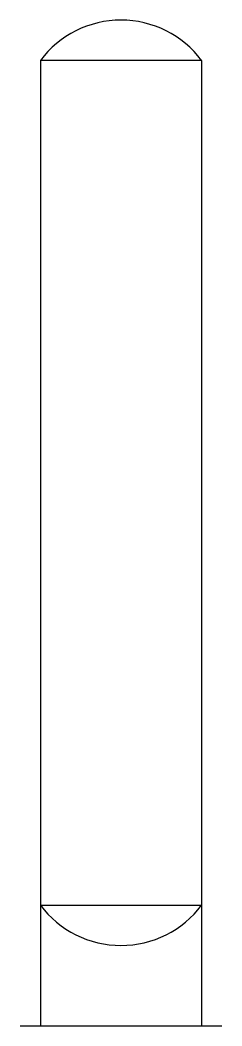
# Model space of a CAD drawing. Extents: x -0.62 to 0.62, y 0 to 6.25.
import ezdxf

# ---------------------------------------------------------------- set-up
doc = ezdxf.new("R2010")
doc.units = 0
doc.layers.add('6', color=6, linetype='CONTINUOUS')

msp = doc.modelspace()

# ---------------------------------------------------------------- linework, layer by layer
at = {"layer": '6', "color": 0}
for points in [[(0.5, 0), (0.5, 6), (-0.5, 6), (-0.5, 0)], [(-0.625, 0), (0.625, 0)]]:
    msp.add_lwpolyline(points, dxfattribs=at)
msp.add_lwpolyline([(-0.5, 0.75), (0.5, 0.75, -5.882491)], format="xyb", dxfattribs=at)
for centre, start, end in [((0, 5.625), 36.8699, 143.1301), ((0, 1.125), 216.8699, 323.1301)]:
    msp.add_arc(centre, 0.625, start, end, dxfattribs=at)

doc.saveas('drawing.dxf')
